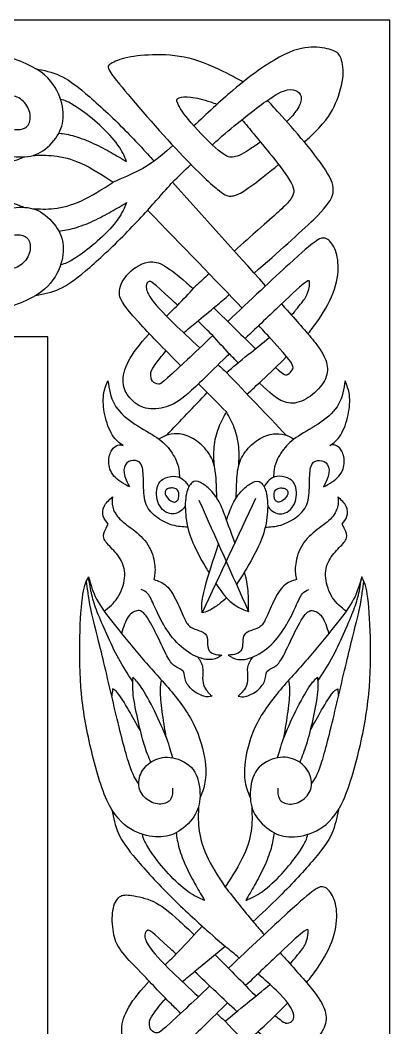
# Model space of a CAD drawing. Header units: millimetres. Extents: x 164 to 454, y 11 to 406.
# Drawn here: x 395 to 454.5, y 243.9 to 406 of the extents above; entities that cross this region are included whole.
import ezdxf

# ---------------------------------------------------------------- set-up
doc = ezdxf.new("R2010")
doc.units = ezdxf.units.MM
for name, color, linetype in [('Default', 7, 'Continuous'), ('DV1_Layer_1', 7, 'Continuous'), ('Layer_1', 7, 'Continuous')]:
    doc.layers.add(name, color=color, linetype=linetype)

# ---------------------------------------------------------------- blocks, each defined once
blk = doc.blocks.new('SE')
at = {"layer": 'DV1_Layer_1', "color": 7, "linetype": 'Continuous'}
for p, q in [((399.47, 355.01), (219.17, 355.01)), ((399.47, 65.81), (399.47, 355.01))]:
    blk.add_line(p, q, dxfattribs=at)
for points, knots in [([(394.08, 388.39), (394.7, 388.37), (395.32, 388.35), (395.8, 388.64), (396.27, 388.94), (396.6, 389.54), (396.62, 390.26), (396.65, 390.97), (396.1, 392.63), (394.72, 393.6), (393.93, 393.76), (393.15, 393.92), (391.39, 393.61), (390.04, 392.27), (389.6, 391.41), (389.16, 390.56), (388.96, 389.52), (389.17, 388.35), (389.39, 387.18), (390.03, 385.87), (391.07, 385.07), (392.11, 384.28), (393.56, 384), (394.84, 383.96), (396.12, 383.92), (398.32, 384.3), (400.32, 386.33), (400.97, 387.36), (401.62, 388.39), (401.91, 389.42), (401.91, 390.64), (401.91, 391.85), (401.62, 393.25), (400.9, 394.63), (400.19, 396.01), (397.91, 398.74), (388.08, 401.58), (382.01, 402.72), (378.9, 403.02), (375.8, 403.32), (372.62, 403.36), (369.78, 403.29), (366.95, 403.22), (364.44, 403.05), (362.88, 402.8), (361.32, 402.55), (360.7, 402.22), (360.08, 401.89), (361.29, 401.55), (362.5, 401.2), (363.66, 400.6), (364.82, 400), (365.95, 399.13), (367.4, 397.99), (368.86, 396.86), (372.45, 394.03), (375.69, 390.99), (377.53, 389.4), (379.37, 387.82), (381.42, 386.16), (383.59, 385.05), (385.77, 383.94), (390.35, 382.8), (392.6, 383.04), (393.44, 383.22), (394.29, 383.4), (394.86, 383.64), (395.17, 383.78), (395.48, 383.91), (395.53, 383.94), (395.58, 383.96)], [0, 0, 0, 0, 0.034483, 0.034483, 0.034483, 0.068966, 0.068966, 0.068966, 0.103448, 0.137931, 0.137931, 0.137931, 0.172414, 0.206897, 0.206897, 0.206897, 0.241379, 0.241379, 0.241379, 0.275862, 0.275862, 0.275862, 0.310345, 0.310345, 0.310345, 0.344828, 0.37931, 0.37931, 0.37931, 0.413793, 0.413793, 0.413793, 0.448276, 0.448276, 0.448276, 0.482759, 0.517241, 0.551724, 0.551724, 0.551724, 0.586207, 0.586207, 0.586207, 0.62069, 0.62069, 0.62069, 0.655172, 0.655172, 0.655172, 0.689655, 0.689655, 0.689655, 0.724138, 0.724138, 0.724138, 0.758621, 0.793103, 0.793103, 0.793103, 0.827586, 0.827586, 0.827586, 0.862069, 0.896552, 0.896552, 0.896552, 0.931034, 0.931034, 0.931034, 1, 1, 1, 1]), ([(430.85, 396.02), (430.08, 396.47), (429.2, 396.95), (428.26, 397.42), (426.39, 398.36), (424.25, 399.31), (422.18, 399.83), (420.1, 400.35), (418.08, 400.43), (416.31, 400.38), (414.54, 400.33), (411.51, 399.95), (409.85, 399.16), (409.39, 398.84), (408.94, 398.52), (408.76, 398.04), (417.42, 388.1), (420.61, 384.7), (423.79, 381.3), (427.86, 377.65), (428.48, 377.65), (428.95, 377.67), (429.43, 377.7), (430.07, 377.75), (432.46, 379.5), (433.57, 380.31), (435.05, 381.49), (436.58, 382.76)], [0, 0, 0, 0, 0.083333, 0.083333, 0.083333, 0.166667, 0.166667, 0.166667, 0.25, 0.25, 0.25, 0.333333, 0.416667, 0.416667, 0.416667, 0.5, 0.583333, 0.583333, 0.583333, 0.666667, 0.75, 0.75, 0.75, 0.833333, 0.833333, 0.833333, 1, 1, 1, 1]), ([(440.73, 386.35), (440.99, 386.59), (441.24, 386.82), (441.48, 387.04), (443.97, 389.38), (445.66, 391.83), (446.73, 395.17), (446.9, 396.56), (447.08, 397.95), (446.89, 399.05), (446.63, 399.77), (446.37, 400.49), (445.71, 401.14), (443.54, 401.59), (442.3, 401.62), (441.06, 401.64), (439.66, 401.47), (437.53, 400.43), (435.4, 399.4), (432.53, 397.5), (429.2, 394.66), (427.16, 392.93), (424.95, 390.84), (422.95, 388.95)], [0, 0, 0, 0, 0.1, 0.1, 0.1, 0.2, 0.3, 0.3, 0.3, 0.4, 0.4, 0.4, 0.5, 0.6, 0.6, 0.6, 0.7, 0.7, 0.7, 0.8, 0.8, 0.8, 1, 1, 1, 1]), ([(397.53, 398.14), (398.81, 397.89), (400.1, 397.64), (401.35, 397.08), (402.6, 396.51), (403.83, 395.63), (405.53, 394.19), (407.22, 392.75), (409.4, 390.75), (411.49, 388.65), (413.39, 386.74), (415.23, 384.74), (416.54, 383.29)], [0, 0, 0, 0, 0.2, 0.2, 0.2, 0.4, 0.4, 0.4, 0.6, 0.6, 0.6, 1, 1, 1, 1]), ([(425.93, 385.92), (426.44, 386.39), (426.96, 386.84), (427.47, 387.29), (430.12, 389.58), (432.74, 391.64), (434.52, 392.89), (436.29, 394.14), (438.16, 395.04), (439.26, 394.76), (439.64, 394.49), (440.02, 394.22), (440.23, 393.83), (440.22, 393.33), (440.21, 392.83), (439.99, 392.22), (439.5, 391.5), (439.15, 390.97), (438.67, 390.39), (437.88, 389.65)], [0, 0, 0, 0, 0.125, 0.125, 0.125, 0.25, 0.25, 0.25, 0.375, 0.5, 0.5, 0.5, 0.625, 0.625, 0.625, 0.75, 0.75, 0.75, 1, 1, 1, 1]), ([(401.23, 387.8), (402.02, 387.69), (402.81, 387.57), (404.67, 387.04), (405.74, 386.63), (406.76, 386.15), (407.79, 385.68), (408.77, 385.15), (410.54, 384.15), (411.33, 383.69), (412.12, 383.22), (411.77, 384.06), (411.42, 384.89), (410.71, 385.88), (410, 386.88), (408.93, 388.03), (407.82, 389.05), (406.71, 390.07), (405.56, 390.95), (404.66, 391.59), (403.76, 392.23), (403.12, 392.61), (402.63, 392.84), (402.15, 393.07), (401.82, 393.14), (401.5, 393.21)], [0, 0, 0, 0, 0.1, 0.1, 0.2, 0.2, 0.2, 0.3, 0.3, 0.4, 0.4, 0.4, 0.5, 0.5, 0.5, 0.6, 0.6, 0.6, 0.7, 0.7, 0.7, 0.8, 0.8, 0.8, 1, 1, 1, 1]), ([(433.66, 386.35), (433.02, 385.9), (432.4, 385.48), (431.89, 385.15), (430.48, 384.25), (429.1, 383.7), (428.07, 384.05), (426.87, 385.07), (425.67, 386.1), (423.79, 387.98), (422.52, 389.44), (421.25, 390.9), (420.6, 391.93), (420.34, 392.54), (420.08, 393.16), (420.22, 393.34), (420.6, 393.47), (420.98, 393.6), (421.6, 393.67), (422.45, 393.58), (423.3, 393.48), (424.39, 393.22), (425.66, 392.81), (425.99, 392.7), (426.34, 392.58), (426.7, 392.45)], [0, 0, 0, 0, 0.1, 0.1, 0.1, 0.2, 0.3, 0.3, 0.3, 0.4, 0.4, 0.4, 0.5, 0.5, 0.5, 0.6, 0.6, 0.6, 0.7, 0.7, 0.7, 0.8, 0.8, 0.8, 1, 1, 1, 1]), ([(432.65, 365.28), (436.53, 368.66), (440, 371.74), (442.24, 373.92), (445.59, 377.22), (446.7, 379.77), (438.9, 388.53), (436.67, 391.01), (435.85, 391.92), (435.25, 392.57), (434.77, 393.07)], [0, 0, 0, 0, 0.2, 0.2, 0.2, 0.4, 0.6, 0.6, 0.6, 1, 1, 1, 1]), ([(430.65, 389.95), (431.35, 389.23), (431.96, 388.43), (432.58, 387.66), (433.5, 386.51), (434.43, 385.44), (435.55, 384.06), (436.67, 382.67), (437.98, 380.96), (438.61, 379.78), (439.23, 378.6), (439.16, 377.94), (438.34, 376.94), (437.52, 375.94), (435.95, 374.59), (433.31, 372.25), (432.19, 371.26), (430.88, 370.09), (429.47, 368.82)], [0, 0, 0, 0, 0.142857, 0.142857, 0.142857, 0.285714, 0.285714, 0.285714, 0.428571, 0.428571, 0.428571, 0.571429, 0.571429, 0.571429, 0.714286, 0.714286, 0.714286, 1, 1, 1, 1]), ([(419.58, 385.81), (419.55, 385.78), (419.52, 385.75), (419.49, 385.73), (416.92, 383.41), (415.58, 382.57), (414.2, 381.85), (412.82, 381.13), (411.39, 380.52), (409.97, 379.91)], [0, 0, 0, 0, 0.25, 0.25, 0.25, 0.5, 0.5, 0.5, 1, 1, 1, 1]), ([(397.02, 384.19), (398.11, 384.24), (399.2, 384.29), (401.76, 384), (403.22, 383.66), (404.84, 382.92), (406.45, 382.18), (408.21, 381.05), (409.97, 379.91)], [0, 0, 0, 0, 0.25, 0.25, 0.5, 0.5, 0.5, 1, 1, 1, 1]), ([(397.02, 375.64), (398.11, 375.59), (399.2, 375.53), (401.76, 375.82), (403.22, 376.17), (404.84, 376.91), (406.45, 377.65), (408.21, 378.78), (409.97, 379.91)], [0, 0, 0, 0, 0.25, 0.25, 0.5, 0.5, 0.5, 1, 1, 1, 1]), ([(397.53, 361.69), (398.81, 361.94), (400.1, 362.19), (401.35, 362.75), (402.6, 363.32), (403.83, 364.2), (405.53, 365.64), (407.22, 367.08), (409.4, 369.08), (411.49, 371.17), (413.57, 373.27), (415.57, 375.46), (416.89, 376.93), (418.21, 378.41), (418.85, 379.16), (419.49, 379.91)], [0, 0, 0, 0, 0.166667, 0.166667, 0.166667, 0.333333, 0.333333, 0.333333, 0.5, 0.5, 0.5, 0.666667, 0.666667, 0.666667, 1, 1, 1, 1]), ([(394.08, 371.44), (394.7, 371.46), (395.32, 371.48), (395.8, 371.18), (396.27, 370.89), (396.6, 370.29), (396.62, 369.57), (396.65, 368.85), (396.1, 367.2), (394.72, 366.23), (393.93, 366.07), (393.15, 365.9), (391.39, 366.21), (390.04, 367.56), (389.6, 368.41), (389.16, 369.27), (388.96, 370.3), (389.17, 371.48), (389.39, 372.65), (390.03, 373.96), (391.07, 374.75), (392.11, 375.55), (393.56, 375.82), (394.84, 375.87), (396.12, 375.91), (398.32, 375.53), (400.32, 373.49), (400.97, 372.47), (401.62, 371.44), (401.91, 370.41), (401.91, 369.19), (401.91, 367.97), (401.62, 366.58), (400.9, 365.2), (400.19, 363.82), (397.91, 361.09), (388.08, 358.24), (382.01, 357.11), (378.9, 356.8), (375.8, 356.5), (372.62, 356.47), (369.78, 356.54), (366.95, 356.61), (364.44, 356.78), (362.88, 357.03), (361.32, 357.28), (360.7, 357.61), (360.08, 357.93), (361.29, 358.28), (362.5, 358.62), (363.66, 359.23), (364.82, 359.83), (365.95, 360.69), (367.4, 361.83), (368.86, 362.97), (372.45, 365.8), (375.69, 368.84), (377.53, 370.42), (379.37, 372.01), (381.42, 373.67), (383.59, 374.78), (385.77, 375.89), (390.35, 377.03), (392.6, 376.79), (393.44, 376.61), (394.29, 376.43), (394.86, 376.18), (395.17, 376.05), (395.48, 375.92), (395.53, 375.89), (395.58, 375.86)], [0, 0, 0, 0, 0.034483, 0.034483, 0.034483, 0.068966, 0.068966, 0.068966, 0.103448, 0.137931, 0.137931, 0.137931, 0.172414, 0.206897, 0.206897, 0.206897, 0.241379, 0.241379, 0.241379, 0.275862, 0.275862, 0.275862, 0.310345, 0.310345, 0.310345, 0.344828, 0.37931, 0.37931, 0.37931, 0.413793, 0.413793, 0.413793, 0.448276, 0.448276, 0.448276, 0.482759, 0.517241, 0.551724, 0.551724, 0.551724, 0.586207, 0.586207, 0.586207, 0.62069, 0.62069, 0.62069, 0.655172, 0.655172, 0.655172, 0.689655, 0.689655, 0.689655, 0.724138, 0.724138, 0.724138, 0.758621, 0.793103, 0.793103, 0.793103, 0.827586, 0.827586, 0.827586, 0.862069, 0.896552, 0.896552, 0.896552, 0.931034, 0.931034, 0.931034, 1, 1, 1, 1]), ([(401.23, 372.02), (402.02, 372.14), (402.81, 372.26), (404.67, 372.79), (405.74, 373.2), (406.76, 373.67), (407.79, 374.15), (408.77, 374.68), (410.54, 375.68), (411.33, 376.14), (412.12, 376.61), (411.77, 375.77), (411.42, 374.94), (410.71, 373.94), (410, 372.95), (408.93, 371.8), (407.82, 370.78), (406.71, 369.76), (405.56, 368.87), (404.66, 368.24), (403.76, 367.6), (403.12, 367.21), (402.63, 366.99), (402.15, 366.76), (401.82, 366.69), (401.5, 366.62)], [0, 0, 0, 0, 0.1, 0.1, 0.2, 0.2, 0.2, 0.3, 0.3, 0.4, 0.4, 0.4, 0.5, 0.5, 0.5, 0.6, 0.6, 0.6, 0.7, 0.7, 0.7, 0.8, 0.8, 0.8, 1, 1, 1, 1]), ([(441.29, 355.51), (441.93, 356.28), (442.52, 357.04), (443.06, 357.83), (444.13, 359.39), (445.05, 361.1), (445.57, 362.69), (446.1, 364.29), (446.24, 365.77), (446.14, 366.97), (446.05, 368.17), (445.39, 370), (444.46, 370.86), (443.87, 370.92), (443.29, 370.98), (442.58, 370.67), (438.26, 366.73), (435.72, 364.41), (431.92, 360.83), (428.39, 357.49)], [0, 0, 0, 0, 0.125, 0.125, 0.125, 0.25, 0.25, 0.25, 0.375, 0.375, 0.375, 0.5, 0.625, 0.625, 0.625, 0.75, 0.75, 0.75, 1, 1, 1, 1]), ([(420.83, 350.36), (418.09, 353.14), (415.71, 355.59), (414.12, 357.32), (411.2, 360.5), (410.94, 361.26), (410.97, 362.13), (411.01, 363), (411.33, 363.99), (412.15, 364.93), (412.97, 365.88), (414.28, 366.8), (416.91, 367.28), (418.22, 366.85), (421.81, 363.68), (422.14, 363.4), (422.48, 363.09), (422.84, 362.77)], [0, 0, 0, 0, 0.142857, 0.142857, 0.142857, 0.285714, 0.285714, 0.285714, 0.428571, 0.428571, 0.428571, 0.571429, 0.571429, 0.714286, 0.714286, 0.714286, 1, 1, 1, 1]), ([(420.31, 360.1), (419.99, 360.41), (419.68, 360.7), (419.4, 360.96), (416.27, 363.88), (415.69, 364.15), (415.31, 363.6), (415.28, 363.17), (415.26, 362.74), (415.39, 362.15), (416.02, 361.25), (416.64, 360.34), (417.74, 359.12), (419.85, 357.07), (420.97, 355.99), (422.37, 354.67), (423.91, 353.25)], [0, 0, 0, 0, 0.142857, 0.142857, 0.142857, 0.285714, 0.428571, 0.428571, 0.428571, 0.571429, 0.571429, 0.571429, 0.714286, 0.714286, 0.714286, 1, 1, 1, 1]), ([(418.55, 358.36), (419.27, 359.07), (419.99, 359.78), (420.64, 360.43), (421.63, 361.44), (422.46, 362.35), (423.24, 363.21)], [0, 0, 0, 0, 0.333333, 0.333333, 0.333333, 1, 1, 1, 1]), ([(438.66, 358.5), (439.15, 359.07), (439.54, 359.56), (439.86, 359.96), (440.54, 360.81), (440.87, 361.19), (441.12, 361.76), (441.37, 362.34), (441.55, 363.12), (441.58, 363.59), (441.61, 364.07), (441.41, 364.41), (439.13, 362.27), (436.78, 360.06), (435.25, 358.61), (433.2, 356.67), (431.2, 354.75)], [0, 0, 0, 0, 0.142857, 0.142857, 0.142857, 0.285714, 0.285714, 0.285714, 0.428571, 0.428571, 0.428571, 0.571429, 0.714286, 0.714286, 0.714286, 1, 1, 1, 1]), ([(421.32, 355.67), (421.96, 356.23), (422.63, 356.79), (423.36, 357.39), (424.35, 358.2), (425.43, 359.1), (426.55, 360.01)], [0, 0, 0, 0, 0.333333, 0.333333, 0.333333, 1, 1, 1, 1]), ([(437.05, 360.31), (437.35, 359.97), (437.65, 359.64), (437.95, 359.3), (439.68, 357.36), (441.37, 355.48), (442.46, 354.09), (443.55, 352.7), (444.51, 350.9), (444.51, 349.18), (444.12, 348.29), (443.74, 347.4), (442.96, 346.49), (442.05, 345.76), (441.15, 345.04), (440.11, 344.5), (439.18, 344.38), (438.25, 344.25), (437.42, 344.52), (436.65, 344.97), (436.02, 345.33), (435.43, 345.8), (433.48, 347.62)], [0, 0, 0, 0, 0.111111, 0.111111, 0.111111, 0.222222, 0.222222, 0.222222, 0.333333, 0.444444, 0.444444, 0.444444, 0.555556, 0.555556, 0.555556, 0.666667, 0.666667, 0.666667, 0.777778, 0.777778, 0.777778, 1, 1, 1, 1]), ([(436.09, 350.08), (437.56, 348.78), (437.77, 348.83), (438.01, 348.97), (438.33, 349.15), (439.09, 349.81), (438.95, 350.81), (435.02, 355.07), (434.53, 355.6), (433.98, 356.19), (433.38, 356.83)], [0, 0, 0, 0, 0.2, 0.2, 0.2, 0.4, 0.6, 0.6, 0.6, 1, 1, 1, 1]), ([(428.64, 352.29), (428.47, 352.13), (428.3, 351.97), (428.14, 351.81), (425.4, 349.14), (421.54, 345.21), (419.6, 344.11), (418.53, 343.77), (417.45, 343.43), (416.26, 343.31), (415.21, 343.57), (414.17, 343.83), (412.38, 345.11), (411.62, 346.73), (411.56, 347.7), (411.5, 348.68), (411.75, 349.82), (412.43, 351.1), (413.1, 352.39), (414.19, 353.82), (415.69, 355.44), (415.72, 355.48), (415.75, 355.51), (415.78, 355.54)], [0, 0, 0, 0, 0.1, 0.1, 0.1, 0.2, 0.3, 0.3, 0.3, 0.4, 0.4, 0.4, 0.5, 0.6, 0.6, 0.6, 0.7, 0.7, 0.7, 0.8, 0.8, 0.8, 1, 1, 1, 1]), ([(425.99, 355.22), (424.44, 353.76), (423.03, 352.42), (421.91, 351.37), (417.81, 347.52), (417.55, 347.4), (417.23, 347.42), (416.91, 347.44), (416.53, 347.59), (416.3, 347.89), (416.07, 348.2), (415.89, 349.09), (416.14, 349.71), (416.72, 350.55), (417.12, 351.12), (417.74, 351.94), (418.46, 352.78)], [0, 0, 0, 0, 0.142857, 0.142857, 0.142857, 0.285714, 0.285714, 0.285714, 0.428571, 0.428571, 0.428571, 0.571429, 0.714286, 0.714286, 0.714286, 1, 1, 1, 1]), ([(428.2, 349.3), (429.24, 350.16), (430.28, 351.02), (431.76, 352.22), (432.77, 353.03), (433.97, 354), (435.11, 354.98)], [0, 0, 0, 0, 0.333333, 0.333333, 0.333333, 1, 1, 1, 1]), ([(431.49, 345.83), (432.3, 346.54), (433.1, 347.26), (433.89, 348), (435.26, 349.27), (436.63, 350.59), (437.87, 351.84)], [0, 0, 0, 0, 0.333333, 0.333333, 0.333333, 1, 1, 1, 1]), ([(421.96, 324.41), (421.16, 324.45), (420.37, 324.48), (419.48, 324.75), (418.59, 325.01), (417.6, 325.51), (416.82, 326.12), (416.03, 326.74), (415.45, 327.46), (415.15, 328.4), (414.86, 329.34), (414.86, 331.65), (414.79, 333.62), (414.59, 334.22), (414.39, 334.83), (413.67, 335.28), (412.53, 335.1), (412.16, 334.76), (411.79, 334.41), (411.44, 333.21), (412.2, 331.65), (412.58, 330.88), (411.63, 331.41), (410.69, 331.95), (410.09, 332.64), (409.49, 333.33), (409.25, 334.17), (409.24, 334.93), (409.24, 335.69), (409.46, 336.36), (409.75, 336.82), (410.05, 337.28), (410.77, 337.76), (411.29, 337.62), (411.55, 337.55), (410.94, 337.98), (409.74, 338.85), (408.87, 341.3), (408.62, 342.47), (408.37, 343.64), (408.3, 344.76), (408.42, 345.67), (408.53, 346.57), (408.82, 347.26), (409.12, 347.95), (409.32, 346.64), (409.53, 345.33), (410.15, 344.2), (410.77, 343.07), (411.81, 342.12), (413.01, 341.3), (414.2, 340.47), (416.93, 339.05), (418.41, 337.71), (419.02, 336.92), (419.62, 336.14), (420.09, 335.24), (420.33, 334.57), (420.57, 333.9), (420.59, 333.45), (420.6, 333)], [0, 0, 0, 0, 0.04, 0.04, 0.04, 0.08, 0.08, 0.08, 0.12, 0.12, 0.12, 0.16, 0.2, 0.2, 0.2, 0.24, 0.28, 0.28, 0.28, 0.32, 0.36, 0.36, 0.36, 0.4, 0.4, 0.4, 0.44, 0.44, 0.44, 0.48, 0.48, 0.48, 0.52, 0.56, 0.56, 0.56, 0.6, 0.64, 0.64, 0.64, 0.68, 0.68, 0.68, 0.72, 0.72, 0.72, 0.76, 0.76, 0.76, 0.8, 0.8, 0.8, 0.84, 0.88, 0.88, 0.88, 0.92, 0.92, 0.92, 1, 1, 1, 1]), ([(434.44, 324.41), (435.23, 324.45), (436.03, 324.48), (436.92, 324.75), (437.81, 325.01), (438.79, 325.51), (439.58, 326.12), (440.36, 326.74), (440.95, 327.46), (441.24, 328.4), (441.53, 329.34), (441.53, 331.65), (441.6, 333.62), (441.8, 334.22), (442, 334.83), (442.72, 335.28), (443.86, 335.1), (444.23, 334.76), (444.6, 334.41), (444.95, 333.21), (444.19, 331.65), (443.81, 330.88), (444.76, 331.41), (445.71, 331.95), (446.3, 332.64), (446.9, 333.33), (447.14, 334.17), (447.15, 334.93), (447.16, 335.69), (446.93, 336.36), (446.64, 336.82), (446.35, 337.28), (445.62, 337.76), (445.1, 337.62), (444.85, 337.55), (445.45, 337.98), (446.66, 338.85), (447.52, 341.3), (447.77, 342.47), (448.02, 343.64), (448.09, 344.76), (447.98, 345.67), (447.86, 346.57), (447.57, 347.26), (447.28, 347.95), (447.07, 346.64), (446.86, 345.33), (446.24, 344.2), (445.62, 343.07), (444.59, 342.12), (443.39, 341.3), (442.19, 340.47), (439.46, 339.05), (437.98, 337.71), (437.38, 336.92), (436.77, 336.14), (436.31, 335.24), (436.07, 334.57), (435.82, 333.9), (435.81, 333.45), (435.79, 333)], [0, 0, 0, 0, 0.04, 0.04, 0.04, 0.08, 0.08, 0.08, 0.12, 0.12, 0.12, 0.16, 0.2, 0.2, 0.2, 0.24, 0.28, 0.28, 0.28, 0.32, 0.36, 0.36, 0.36, 0.4, 0.4, 0.4, 0.44, 0.44, 0.44, 0.48, 0.48, 0.48, 0.52, 0.56, 0.56, 0.56, 0.6, 0.64, 0.64, 0.64, 0.68, 0.68, 0.68, 0.72, 0.72, 0.72, 0.76, 0.76, 0.76, 0.8, 0.8, 0.8, 0.84, 0.88, 0.88, 0.88, 0.92, 0.92, 0.92, 1, 1, 1, 1]), ([(426.24, 334.3), (426.18, 335.29), (426.12, 336.27), (426.22, 337.31), (426.32, 338.35), (426.59, 339.45), (426.94, 340.4), (427.3, 341.35), (427.75, 342.15), (428.2, 342.95)], [0, 0, 0, 0, 0.25, 0.25, 0.25, 0.5, 0.5, 0.5, 1, 1, 1, 1]), ([(430.16, 334.3), (430.22, 335.29), (430.28, 336.27), (430.17, 337.31), (430.07, 338.35), (429.81, 339.45), (429.45, 340.4), (429.1, 341.35), (428.65, 342.15), (428.2, 342.95)], [0, 0, 0, 0, 0.25, 0.25, 0.25, 0.5, 0.5, 0.5, 1, 1, 1, 1]), ([(426.64, 329.09), (426.61, 330.06), (426.59, 331.02), (426.53, 332), (426.48, 332.98), (426.39, 333.97), (426.06, 334.89), (425.72, 335.81), (425.14, 336.66), (423.76, 338.08), (422.97, 338.64), (422.15, 339), (421.33, 339.35), (420.48, 339.49), (419.77, 339.44), (419.07, 339.4), (418.51, 339.18), (418.13, 339), (417.75, 338.82), (417.54, 338.69), (417.34, 338.56)], [0, 0, 0, 0, 0.125, 0.125, 0.125, 0.25, 0.25, 0.25, 0.375, 0.375, 0.5, 0.5, 0.5, 0.625, 0.625, 0.625, 0.75, 0.75, 0.75, 1, 1, 1, 1]), ([(429.76, 329.09), (429.78, 330.06), (429.8, 331.02), (429.86, 332), (429.91, 332.98), (430, 333.97), (430.34, 334.89), (430.67, 335.81), (431.26, 336.66), (432.63, 338.08), (433.42, 338.64), (434.24, 339), (435.07, 339.35), (435.92, 339.49), (436.62, 339.44), (437.33, 339.4), (437.89, 339.18), (438.27, 339), (438.65, 338.82), (438.85, 338.69), (439.05, 338.56)], [0, 0, 0, 0, 0.125, 0.125, 0.125, 0.25, 0.25, 0.25, 0.375, 0.375, 0.5, 0.5, 0.5, 0.625, 0.625, 0.625, 0.75, 0.75, 0.75, 1, 1, 1, 1]), ([(421.57, 327.84), (421.41, 327.59), (421.24, 327.35), (420.99, 327.13), (420.73, 326.91), (420.38, 326.73), (420.05, 326.63), (419.71, 326.52), (419.39, 326.51), (419.02, 326.61), (418.65, 326.71), (418.24, 326.93), (417.9, 327.26), (417.56, 327.59), (417.3, 328.02), (417.13, 328.51), (416.97, 329), (416.92, 329.54), (416.94, 330.06), (416.96, 330.57), (417.07, 331.05), (417.29, 331.44), (417.52, 331.83), (417.87, 332.12), (418.88, 332.53), (419.54, 332.65), (420.6, 332.52), (421, 332.28), (421.33, 331.97), (421.65, 331.67), (421.9, 331.29), (422.14, 330.92)], [0, 0, 0, 0, 0.083333, 0.083333, 0.083333, 0.166667, 0.166667, 0.166667, 0.25, 0.25, 0.25, 0.333333, 0.333333, 0.333333, 0.416667, 0.416667, 0.416667, 0.5, 0.5, 0.5, 0.583333, 0.583333, 0.583333, 0.666667, 0.666667, 0.75, 0.75, 0.833333, 0.833333, 0.833333, 1, 1, 1, 1]), ([(434.83, 327.84), (434.99, 327.59), (435.15, 327.35), (435.41, 327.13), (435.66, 326.91), (436.01, 326.73), (436.35, 326.63), (436.68, 326.52), (437.01, 326.51), (437.37, 326.61), (437.74, 326.71), (438.15, 326.93), (438.49, 327.26), (438.83, 327.59), (439.1, 328.02), (439.26, 328.51), (439.42, 329), (439.48, 329.54), (439.45, 330.06), (439.43, 330.57), (439.33, 331.05), (439.1, 331.44), (438.87, 331.83), (438.52, 332.12), (437.51, 332.53), (436.85, 332.65), (435.79, 332.52), (435.39, 332.28), (435.07, 331.97), (434.74, 331.67), (434.5, 331.29), (434.25, 330.92)], [0, 0, 0, 0, 0.083333, 0.083333, 0.083333, 0.166667, 0.166667, 0.166667, 0.25, 0.25, 0.25, 0.333333, 0.333333, 0.333333, 0.416667, 0.416667, 0.416667, 0.5, 0.5, 0.5, 0.583333, 0.583333, 0.583333, 0.666667, 0.666667, 0.75, 0.75, 0.833333, 0.833333, 0.833333, 1, 1, 1, 1]), ([(420.53, 329.58), (420.52, 329.42), (420.53, 329.25), (420.46, 328.94), (420.37, 328.8), (420.17, 328.57), (420.05, 328.48), (419.89, 328.46), (419.72, 328.43), (419.51, 328.48), (419, 328.79), (418.71, 329.05), (418.53, 329.32), (418.36, 329.58), (418.29, 329.86), (418.33, 330.08), (418.36, 330.3), (418.5, 330.47), (418.68, 330.57), (418.86, 330.68), (419.1, 330.71), (419.34, 330.72), (419.59, 330.72), (419.85, 330.7), (420.06, 330.59), (420.26, 330.47), (420.42, 330.26), (420.49, 330.08), (420.56, 329.9), (420.54, 329.74), (420.53, 329.58)], [0, 0, 0, 0, 0.083333, 0.083333, 0.166667, 0.166667, 0.25, 0.25, 0.25, 0.333333, 0.333333, 0.416667, 0.416667, 0.416667, 0.5, 0.5, 0.5, 0.583333, 0.583333, 0.583333, 0.666667, 0.666667, 0.666667, 0.75, 0.75, 0.75, 0.833333, 0.833333, 0.833333, 1, 1, 1, 1]), ([(428.2, 325.55), (427.89, 326.44), (427.59, 327.34), (427.17, 328.16), (426.76, 328.98), (426.24, 329.72), (425.68, 330.32), (425.12, 330.91), (423.92, 331.81), (423.05, 331.88), (422.67, 331.58), (422.28, 331.29), (421.93, 330.67), (421.74, 329.76), (421.55, 328.86), (421.52, 327.67), (421.63, 326.44), (421.74, 325.2), (422.26, 322.65), (424.02, 319.34), (424.92, 317.84), (425.08, 317.56), (425.24, 317.3), (425.4, 317.04)], [0, 0, 0, 0, 0.1, 0.1, 0.1, 0.2, 0.2, 0.2, 0.3, 0.4, 0.4, 0.4, 0.5, 0.5, 0.5, 0.6, 0.6, 0.6, 0.7, 0.8, 0.8, 0.8, 1, 1, 1, 1]), ([(428.2, 325.55), (428.5, 326.44), (428.81, 327.34), (429.22, 328.16), (429.63, 328.98), (430.15, 329.72), (430.71, 330.32), (431.27, 330.91), (432.48, 331.81), (433.34, 331.88), (433.73, 331.58), (434.12, 331.29), (434.46, 330.67), (434.65, 329.76), (434.84, 328.86), (434.88, 327.67), (434.76, 326.44), (434.65, 325.2), (434.13, 322.65), (432.37, 319.34), (431.48, 317.84), (430.89, 316.85), (430.29, 315.93), (429.79, 315.2)], [0, 0, 0, 0, 0.1, 0.1, 0.1, 0.2, 0.2, 0.2, 0.3, 0.4, 0.4, 0.4, 0.5, 0.5, 0.5, 0.6, 0.6, 0.6, 0.7, 0.8, 0.8, 0.8, 1, 1, 1, 1]), ([(435.86, 329.58), (435.87, 329.42), (435.86, 329.25), (435.94, 328.94), (436.02, 328.8), (436.23, 328.57), (436.34, 328.48), (436.51, 328.46), (436.67, 328.43), (436.89, 328.48), (437.39, 328.79), (437.68, 329.05), (437.86, 329.32), (438.04, 329.58), (438.1, 329.86), (438.06, 330.08), (438.03, 330.3), (437.9, 330.47), (437.71, 330.57), (437.53, 330.68), (437.3, 330.71), (437.05, 330.72), (436.8, 330.72), (436.54, 330.7), (436.34, 330.59), (436.13, 330.47), (435.97, 330.26), (435.91, 330.08), (435.84, 329.9), (435.86, 329.74), (435.86, 329.58)], [0, 0, 0, 0, 0.083333, 0.083333, 0.166667, 0.166667, 0.25, 0.25, 0.25, 0.333333, 0.333333, 0.416667, 0.416667, 0.416667, 0.5, 0.5, 0.5, 0.583333, 0.583333, 0.583333, 0.666667, 0.666667, 0.666667, 0.75, 0.75, 0.75, 0.833333, 0.833333, 0.833333, 1, 1, 1, 1]), ([(408.51, 310.9), (409.3, 311.53), (410.08, 312.16), (410.68, 313.07), (411.28, 313.98), (411.69, 315.17), (411.79, 316.23), (411.9, 317.29), (411.48, 319.15), (410.17, 320.53), (409.61, 321.12), (409.05, 321.7), (408.59, 322.19), (408.46, 322.67), (408.33, 323.15), (408.53, 323.64), (408.71, 324.01), (408.88, 324.38), (409.02, 324.64), (409.16, 324.9), (408.84, 325.29), (408.22, 326.09), (408.22, 327.22), (408.49, 327.76), (408.76, 328.29), (409.29, 328.79), (409.83, 329.29), (409.78, 328.78), (409.67, 327.74), (410.4, 326.36), (411.04, 325.72), (411.69, 325.07), (412.62, 324.46), (413.5, 323.75), (414.38, 323.03), (415.21, 322.21), (415.76, 321.21), (416.31, 320.22), (416.59, 319.07), (416.67, 318.17), (416.75, 317.27), (416.62, 316.63), (416.5, 316), (417.19, 315.77), (418.57, 315.32), (419.68, 313.49), (420.19, 312.46), (420.7, 311.42), (421.63, 309.11), (422.4, 308.13), (424.02, 307.75), (424.49, 307.47), (424.96, 307.18), (425.08, 306.8), (425.12, 306.31), (425.16, 305.82), (425.09, 304.61), (425.78, 304.16), (426.18, 304.03), (426.58, 303.9), (427.03, 303.87), (427.47, 303.83), (427.01, 303.54), (426.08, 302.95), (424.53, 303.13), (423.59, 303.51), (422.64, 303.89), (421.54, 304.56), (420.57, 305.49), (419.59, 306.42), (418.75, 307.61), (418.1, 308.71), (417.45, 309.8), (417, 310.8), (416.62, 311.67), (416.23, 312.53), (415.9, 313.25), (415.56, 313.68), (415.21, 314.11), (414.85, 314.25), (414.49, 314.39)], [0, 0, 0, 0, 0.030303, 0.030303, 0.030303, 0.060606, 0.060606, 0.060606, 0.090909, 0.121212, 0.121212, 0.121212, 0.151515, 0.151515, 0.151515, 0.181818, 0.181818, 0.181818, 0.212121, 0.212121, 0.212121, 0.242424, 0.272727, 0.272727, 0.272727, 0.30303, 0.30303, 0.30303, 0.333333, 0.363636, 0.363636, 0.363636, 0.393939, 0.393939, 0.393939, 0.424242, 0.424242, 0.424242, 0.454545, 0.454545, 0.454545, 0.484848, 0.484848, 0.484848, 0.515152, 0.545455, 0.545455, 0.545455, 0.575758, 0.606061, 0.636364, 0.636364, 0.636364, 0.666667, 0.666667, 0.666667, 0.69697, 0.727273, 0.727273, 0.727273, 0.757576, 0.757576, 0.757576, 0.787879, 0.818182, 0.818182, 0.818182, 0.848485, 0.848485, 0.848485, 0.878788, 0.878788, 0.878788, 0.909091, 0.909091, 0.909091, 0.939394, 0.939394, 0.939394, 1, 1, 1, 1]), ([(447.44, 310.9), (446.66, 311.53), (445.88, 312.16), (445.28, 313.07), (444.68, 313.98), (444.26, 315.17), (444.16, 316.23), (444.06, 317.29), (444.47, 319.15), (445.78, 320.53), (446.34, 321.12), (446.9, 321.7), (447.37, 322.19), (447.5, 322.67), (447.63, 323.15), (447.42, 323.64), (447.25, 324.01), (447.08, 324.38), (446.94, 324.64), (446.8, 324.9), (447.11, 325.29), (447.73, 326.09), (447.73, 327.22), (447.46, 327.76), (447.2, 328.29), (446.66, 328.79), (446.13, 329.29), (446.18, 328.78), (446.28, 327.74), (445.56, 326.36), (444.91, 325.72), (444.26, 325.07), (443.33, 324.46), (442.45, 323.75), (441.57, 323.03), (440.75, 322.21), (440.19, 321.21), (439.64, 320.22), (439.37, 319.07), (439.29, 318.17), (439.21, 317.27), (439.33, 316.63), (439.45, 316), (438.76, 315.77), (437.38, 315.32), (436.28, 313.49), (435.77, 312.46), (435.26, 311.42), (434.33, 309.11), (433.55, 308.13), (431.93, 307.75), (431.47, 307.47), (431, 307.18), (430.88, 306.8), (430.84, 306.31), (430.79, 305.82), (430.86, 304.61), (430.17, 304.16), (429.77, 304.03), (429.38, 303.9), (428.93, 303.87), (428.48, 303.83), (428.95, 303.54), (429.88, 302.95), (431.43, 303.13), (432.37, 303.51), (433.31, 303.89), (434.41, 304.56), (435.39, 305.49), (436.36, 306.42), (437.21, 307.61), (437.86, 308.71), (438.5, 309.8), (438.95, 310.8), (439.34, 311.67), (439.73, 312.53), (440.06, 313.25), (440.4, 313.68), (440.75, 314.11), (441.11, 314.25), (441.47, 314.39)], [0, 0, 0, 0, 0.030303, 0.030303, 0.030303, 0.060606, 0.060606, 0.060606, 0.090909, 0.121212, 0.121212, 0.121212, 0.151515, 0.151515, 0.151515, 0.181818, 0.181818, 0.181818, 0.212121, 0.212121, 0.212121, 0.242424, 0.272727, 0.272727, 0.272727, 0.30303, 0.30303, 0.30303, 0.333333, 0.363636, 0.363636, 0.363636, 0.393939, 0.393939, 0.393939, 0.424242, 0.424242, 0.424242, 0.454545, 0.454545, 0.454545, 0.484848, 0.484848, 0.484848, 0.515152, 0.545455, 0.545455, 0.545455, 0.575758, 0.606061, 0.636364, 0.636364, 0.636364, 0.666667, 0.666667, 0.666667, 0.69697, 0.727273, 0.727273, 0.727273, 0.757576, 0.757576, 0.757576, 0.787879, 0.818182, 0.818182, 0.818182, 0.848485, 0.848485, 0.848485, 0.878788, 0.878788, 0.878788, 0.909091, 0.909091, 0.909091, 0.939394, 0.939394, 0.939394, 1, 1, 1, 1]), ([(428.2, 313.02), (427.82, 312.7), (427.45, 312.37), (426.96, 312), (426.46, 311.63), (425.22, 310.81), (424.6, 310.7), (424.29, 310.65), (424.2, 311.48), (424.11, 312.3), (424.76, 314.78), (425.2, 316.49), (426, 318.97), (426.9, 321.69)], [0, 0, 0, 0, 0.166667, 0.166667, 0.166667, 0.333333, 0.5, 0.5, 0.5, 0.666667, 0.666667, 0.666667, 1, 1, 1, 1]), ([(419.51, 282.41), (419.52, 281.79), (419.54, 281.17), (419.25, 280.69), (418.95, 280.22), (418.35, 279.89), (417.63, 279.87), (416.92, 279.84), (415.26, 280.39), (414.3, 281.77), (414.13, 282.56), (413.97, 283.34), (414.28, 285.1), (415.62, 286.45), (416.48, 286.89), (417.33, 287.33), (418.37, 287.53), (419.54, 287.32), (420.71, 287.1), (422.02, 286.46), (422.82, 285.42), (423.61, 284.38), (423.89, 282.93), (423.93, 281.65), (423.97, 280.37), (423.59, 278.17), (421.56, 276.16), (420.53, 275.52), (419.51, 274.87), (418.47, 274.58), (417.25, 274.58), (416.04, 274.58), (414.64, 274.87), (413.26, 275.59), (411.88, 276.3), (409.16, 278.58), (406.31, 288.41), (405.17, 294.48), (404.87, 297.59), (404.57, 300.69), (404.53, 303.87), (404.6, 306.71), (404.67, 309.54), (404.84, 312.04), (405.09, 313.61), (405.34, 315.17), (405.67, 315.79), (406, 316.41), (406.34, 315.2), (406.69, 313.99), (407.29, 312.83), (407.9, 311.67), (408.76, 310.54), (409.9, 309.09), (411.04, 307.63), (413.86, 304.04), (416.9, 300.8), (418.49, 298.96), (420.07, 297.12), (421.73, 295.07), (422.84, 292.9), (423.96, 290.72), (425.09, 286.14), (424.85, 283.89), (424.67, 283.05), (424.49, 282.2), (424.25, 281.63), (424.12, 281.32), (423.98, 281.01), (423.95, 280.96), (423.93, 280.91)], [0, 0, 0, 0, 0.034483, 0.034483, 0.034483, 0.068966, 0.068966, 0.068966, 0.103448, 0.137931, 0.137931, 0.137931, 0.172414, 0.206897, 0.206897, 0.206897, 0.241379, 0.241379, 0.241379, 0.275862, 0.275862, 0.275862, 0.310345, 0.310345, 0.310345, 0.344828, 0.37931, 0.37931, 0.37931, 0.413793, 0.413793, 0.413793, 0.448276, 0.448276, 0.448276, 0.482759, 0.517241, 0.551724, 0.551724, 0.551724, 0.586207, 0.586207, 0.586207, 0.62069, 0.62069, 0.62069, 0.655172, 0.655172, 0.655172, 0.689655, 0.689655, 0.689655, 0.724138, 0.724138, 0.724138, 0.758621, 0.793103, 0.793103, 0.793103, 0.827586, 0.827586, 0.827586, 0.862069, 0.896552, 0.896552, 0.896552, 0.931034, 0.931034, 0.931034, 1, 1, 1, 1]), ([(413.08, 299.66), (412.31, 300.81), (411.55, 301.95), (410.85, 303.23), (410.15, 304.5), (409.52, 305.92), (408.35, 308.53), (407.81, 309.73), (407.41, 310.75), (407.01, 311.76), (406.75, 312.59), (406.53, 313.5), (406.32, 314.41), (406.16, 315.41), (406, 316.41)], [0, 0, 0, 0, 0.166667, 0.166667, 0.166667, 0.333333, 0.333333, 0.5, 0.5, 0.5, 0.666667, 0.666667, 0.666667, 1, 1, 1, 1]), ([(428.2, 313.02), (428.73, 312.53), (429.26, 312.04), (429.85, 311.68), (430.44, 311.32), (431.08, 311.09), (431.73, 310.86), (431.74, 311.97), (431.76, 313.08), (431.66, 314.23), (431.58, 315.11), (431.43, 316.01), (431.1, 317.22)], [0, 0, 0, 0, 0.2, 0.2, 0.2, 0.4, 0.4, 0.4, 0.6, 0.6, 0.6, 1, 1, 1, 1]), ([(436.45, 282.41), (436.43, 281.79), (436.42, 281.17), (436.71, 280.69), (437, 280.22), (437.61, 279.89), (438.32, 279.87), (439.04, 279.84), (440.69, 280.39), (441.66, 281.77), (441.82, 282.56), (441.99, 283.34), (441.68, 285.1), (440.33, 286.45), (439.48, 286.89), (438.62, 287.33), (437.59, 287.53), (436.42, 287.32), (435.24, 287.1), (433.93, 286.46), (433.14, 285.42), (432.34, 284.38), (432.07, 282.93), (432.03, 281.65), (431.98, 280.37), (432.36, 278.17), (434.4, 276.16), (435.42, 275.52), (436.45, 274.87), (437.49, 274.58), (438.7, 274.58), (439.92, 274.58), (441.31, 274.87), (442.69, 275.59), (444.07, 276.3), (446.8, 278.58), (449.65, 288.41), (450.79, 294.48), (451.09, 297.59), (451.39, 300.69), (451.42, 303.87), (451.35, 306.71), (451.29, 309.54), (451.11, 312.04), (450.86, 313.61), (450.61, 315.17), (450.28, 315.79), (449.96, 316.41), (449.61, 315.2), (449.27, 313.99), (448.66, 312.83), (448.06, 311.67), (447.2, 310.54), (446.06, 309.09), (444.92, 307.63), (442.09, 304.04), (439.06, 300.8), (437.47, 298.96), (435.88, 297.12), (434.23, 295.07), (433.11, 292.9), (432, 290.72), (430.86, 286.14), (431.1, 283.89), (431.28, 283.05), (431.47, 282.2), (431.71, 281.63), (431.84, 281.32), (431.97, 281.01), (432, 280.96), (432.03, 280.91)], [0, 0, 0, 0, 0.034483, 0.034483, 0.034483, 0.068966, 0.068966, 0.068966, 0.103448, 0.137931, 0.137931, 0.137931, 0.172414, 0.206897, 0.206897, 0.206897, 0.241379, 0.241379, 0.241379, 0.275862, 0.275862, 0.275862, 0.310345, 0.310345, 0.310345, 0.344828, 0.37931, 0.37931, 0.37931, 0.413793, 0.413793, 0.413793, 0.448276, 0.448276, 0.448276, 0.482759, 0.517241, 0.551724, 0.551724, 0.551724, 0.586207, 0.586207, 0.586207, 0.62069, 0.62069, 0.62069, 0.655172, 0.655172, 0.655172, 0.689655, 0.689655, 0.689655, 0.724138, 0.724138, 0.724138, 0.758621, 0.793103, 0.793103, 0.793103, 0.827586, 0.827586, 0.827586, 0.862069, 0.896552, 0.896552, 0.896552, 0.931034, 0.931034, 0.931034, 1, 1, 1, 1]), ([(442.88, 299.66), (443.64, 300.81), (444.4, 301.95), (445.1, 303.23), (445.8, 304.5), (446.44, 305.92), (447.61, 308.53), (448.14, 309.73), (448.54, 310.75), (448.94, 311.76), (449.21, 312.59), (449.42, 313.5), (449.64, 314.41), (449.8, 315.41), (449.96, 316.41)], [0, 0, 0, 0, 0.166667, 0.166667, 0.166667, 0.333333, 0.333333, 0.5, 0.5, 0.5, 0.666667, 0.666667, 0.666667, 1, 1, 1, 1]), ([(414.07, 283.14), (413.6, 283.79), (413.14, 284.45), (411.9, 288.24), (411.12, 291.38), (410.3, 294.82), (409.48, 298.26), (408.62, 302.01), (407.93, 304.84), (407.24, 307.68), (406.72, 309.61), (406.41, 311), (406.1, 312.39), (406, 313.24), (405.91, 313.93), (405.82, 314.63), (405.74, 315.17), (405.66, 315.72)], [0, 0, 0, 0, 0.142857, 0.142857, 0.285714, 0.285714, 0.285714, 0.428571, 0.428571, 0.428571, 0.571429, 0.571429, 0.571429, 0.714286, 0.714286, 0.714286, 1, 1, 1, 1]), ([(426.49, 315.36), (426.79, 314.9), (427.06, 314.52), (427.28, 314.21), (427.83, 313.44), (428.01, 313.23), (428.2, 313.02)], [0, 0, 0, 0, 0.333333, 0.333333, 0.333333, 1, 1, 1, 1]), ([(441.89, 283.14), (442.35, 283.79), (442.82, 284.45), (444.06, 288.24), (444.83, 291.38), (445.65, 294.82), (446.47, 298.26), (447.34, 302.01), (448.03, 304.84), (448.72, 307.68), (449.23, 309.61), (449.54, 311), (449.85, 312.39), (449.96, 313.24), (450.05, 313.93), (450.14, 314.63), (450.22, 315.17), (450.3, 315.72)], [0, 0, 0, 0, 0.142857, 0.142857, 0.285714, 0.285714, 0.285714, 0.428571, 0.428571, 0.428571, 0.571429, 0.571429, 0.571429, 0.714286, 0.714286, 0.714286, 1, 1, 1, 1]), ([(423.59, 303.51), (423.92, 302.98), (424.25, 302.45), (424.36, 301.88), (424.47, 301.32), (424.37, 300.71), (424.36, 300.15), (424.35, 299.59), (424.44, 299.07), (424.71, 298.59), (424.97, 298.11), (425.42, 297.66), (425.87, 297.21), (425.49, 297.14), (425.11, 297.07), (424.56, 297.22), (424.01, 297.37), (423.28, 297.73), (422.72, 298.2), (422.16, 298.68), (421.77, 299.26), (421.59, 299.81), (421.42, 300.35), (421.47, 300.85), (421.26, 301.17), (421.04, 301.49), (420.07, 301.76), (419.32, 302.52), (418.91, 303.19), (418.5, 303.85), (417.64, 305.75), (416.09, 308.89), (415.49, 309.81), (414.9, 310.73), (414.49, 311.01), (413.98, 310.99), (413.47, 310.98), (412.86, 310.66), (412.4, 310), (411.94, 309.34), (411.61, 308.33), (411.29, 307.32)], [0, 0, 0, 0, 0.0625, 0.0625, 0.0625, 0.125, 0.125, 0.125, 0.1875, 0.1875, 0.1875, 0.25, 0.25, 0.25, 0.3125, 0.3125, 0.3125, 0.375, 0.375, 0.375, 0.4375, 0.4375, 0.4375, 0.5, 0.5, 0.5, 0.5625, 0.625, 0.625, 0.625, 0.6875, 0.75, 0.75, 0.75, 0.8125, 0.8125, 0.8125, 0.875, 0.875, 0.875, 1, 1, 1, 1]), ([(432.37, 303.51), (432.04, 302.98), (431.71, 302.45), (431.6, 301.88), (431.48, 301.32), (431.59, 300.71), (431.59, 300.15), (431.6, 299.59), (431.52, 299.07), (431.25, 298.59), (430.98, 298.11), (430.53, 297.66), (430.09, 297.21), (430.46, 297.14), (430.84, 297.07), (431.4, 297.22), (431.95, 297.37), (432.67, 297.73), (433.23, 298.2), (433.79, 298.68), (434.19, 299.26), (434.36, 299.81), (434.54, 300.35), (434.48, 300.85), (434.7, 301.17), (434.92, 301.49), (435.88, 301.76), (436.64, 302.52), (437.05, 303.19), (437.45, 303.85), (438.31, 305.75), (439.87, 308.89), (440.46, 309.81), (441.06, 310.73), (441.47, 311.01), (441.98, 310.99), (442.49, 310.98), (443.09, 310.66), (443.56, 310), (444.02, 309.34), (444.34, 308.33), (444.67, 307.32)], [0, 0, 0, 0, 0.0625, 0.0625, 0.0625, 0.125, 0.125, 0.125, 0.1875, 0.1875, 0.1875, 0.25, 0.25, 0.25, 0.3125, 0.3125, 0.3125, 0.375, 0.375, 0.375, 0.4375, 0.4375, 0.4375, 0.5, 0.5, 0.5, 0.5625, 0.625, 0.625, 0.625, 0.6875, 0.75, 0.75, 0.75, 0.8125, 0.8125, 0.8125, 0.875, 0.875, 0.875, 1, 1, 1, 1]), ([(419.54, 287.32), (419.3, 288.22), (419.06, 289.13), (418.09, 291.68), (417.37, 293.32), (416.62, 294.85), (415.86, 296.37), (415.08, 297.77), (413.9, 299.54), (413.51, 299.91), (413.11, 300.28), (413.06, 299.45), (413.01, 298.61), (413.28, 296.22), (413.61, 294.67), (413.93, 293.26), (414.25, 291.85), (414.56, 290.58), (414.9, 289.49), (415.24, 288.41), (415.61, 287.5), (415.98, 286.59)], [0, 0, 0, 0, 0.111111, 0.111111, 0.222222, 0.222222, 0.222222, 0.333333, 0.333333, 0.444444, 0.444444, 0.444444, 0.555556, 0.555556, 0.666667, 0.666667, 0.666667, 0.777778, 0.777778, 0.777778, 1, 1, 1, 1]), ([(436.42, 287.32), (436.66, 288.22), (436.9, 289.13), (437.87, 291.68), (438.59, 293.32), (439.34, 294.85), (440.09, 296.37), (440.88, 297.77), (442.05, 299.54), (442.45, 299.91), (442.84, 300.28), (442.9, 299.45), (442.95, 298.61), (442.67, 296.22), (442.35, 294.67), (442.03, 293.26), (441.71, 291.85), (441.4, 290.58), (441.06, 289.49), (440.72, 288.41), (440.35, 287.5), (439.98, 286.59)], [0, 0, 0, 0, 0.111111, 0.111111, 0.222222, 0.222222, 0.222222, 0.333333, 0.333333, 0.444444, 0.444444, 0.444444, 0.555556, 0.555556, 0.666667, 0.666667, 0.666667, 0.777778, 0.777778, 0.777778, 1, 1, 1, 1]), ([(414.31, 291.64), (413.8, 292.58), (413.3, 293.51), (412.68, 294.6), (412.06, 295.68), (411.32, 296.91), (410.83, 297.57), (410.34, 298.23), (410.1, 298.31), (409.86, 298.4), (409.82, 298), (409.78, 297.6), (409.74, 297.21)], [0, 0, 0, 0, 0.2, 0.2, 0.2, 0.4, 0.4, 0.4, 0.6, 0.6, 0.6, 1, 1, 1, 1]), ([(418.51, 290.57), (418.27, 292.02), (418.02, 293.47), (417.68, 296.09), (417.57, 297.27), (417.57, 298.09), (417.56, 298.91), (417.65, 299.36), (417.74, 299.82)], [0, 0, 0, 0, 0.25, 0.25, 0.5, 0.5, 0.5, 1, 1, 1, 1]), ([(437.44, 290.57), (437.69, 292.02), (437.93, 293.47), (438.28, 296.09), (438.38, 297.27), (438.39, 298.09), (438.4, 298.91), (438.31, 299.36), (438.22, 299.82)], [0, 0, 0, 0, 0.25, 0.25, 0.5, 0.5, 0.5, 1, 1, 1, 1]), ([(441.65, 291.64), (442.15, 292.58), (442.65, 293.51), (443.27, 294.6), (443.89, 295.68), (444.63, 296.91), (445.12, 297.57), (445.61, 298.23), (445.85, 298.31), (446.1, 298.4), (446.14, 298), (446.18, 297.6), (446.22, 297.21)], [0, 0, 0, 0, 0.2, 0.2, 0.2, 0.4, 0.4, 0.4, 0.6, 0.6, 0.6, 1, 1, 1, 1]), ([(409.75, 278.96), (410, 277.68), (410.25, 276.39), (410.82, 275.14), (411.38, 273.89), (412.26, 272.66), (413.7, 270.96), (415.14, 269.26), (417.14, 267.09), (419.24, 265), (421.33, 262.92), (423.52, 260.92), (425, 259.6), (426.47, 258.28), (427.22, 257.64), (427.98, 257)], [0, 0, 0, 0, 0.166667, 0.166667, 0.166667, 0.333333, 0.333333, 0.333333, 0.5, 0.5, 0.5, 0.666667, 0.666667, 0.666667, 1, 1, 1, 1]), ([(423.71, 279.47), (423.65, 278.38), (423.6, 277.29), (423.89, 274.73), (424.23, 273.27), (424.97, 271.65), (425.71, 270.04), (426.84, 268.28), (427.98, 266.52)], [0, 0, 0, 0, 0.25, 0.25, 0.5, 0.5, 0.5, 1, 1, 1, 1]), ([(432.25, 279.47), (432.3, 278.38), (432.36, 277.29), (432.07, 274.73), (431.72, 273.27), (430.98, 271.65), (430.25, 270.04), (429.11, 268.28), (427.98, 266.52)], [0, 0, 0, 0, 0.25, 0.25, 0.5, 0.5, 0.5, 1, 1, 1, 1]), ([(446.2, 278.96), (445.95, 277.68), (445.7, 276.39), (445.14, 275.14), (444.58, 273.89), (443.7, 272.66), (442.25, 270.96), (440.81, 269.26), (438.81, 267.09), (436.72, 265), (435.26, 263.55), (433.76, 262.14), (432.48, 260.97)], [0, 0, 0, 0, 0.2, 0.2, 0.2, 0.4, 0.4, 0.4, 0.6, 0.6, 0.6, 1, 1, 1, 1]), ([(420.09, 275.26), (420.2, 274.47), (420.32, 273.68), (420.85, 271.82), (421.26, 270.75), (421.74, 269.73), (422.21, 268.7), (422.74, 267.72), (423.74, 265.95), (424.2, 265.16), (424.67, 264.37), (423.84, 264.72), (423, 265.07), (422.01, 265.78), (421.01, 266.49), (419.86, 267.56), (418.84, 268.67), (417.82, 269.78), (416.94, 270.93), (416.3, 271.83), (415.67, 272.73), (415.28, 273.37), (415.05, 273.86), (414.82, 274.34), (414.75, 274.67), (414.68, 274.99)], [0, 0, 0, 0, 0.1, 0.1, 0.2, 0.2, 0.2, 0.3, 0.3, 0.4, 0.4, 0.4, 0.5, 0.5, 0.5, 0.6, 0.6, 0.6, 0.7, 0.7, 0.7, 0.8, 0.8, 0.8, 1, 1, 1, 1]), ([(435.87, 275.26), (435.75, 274.47), (435.63, 273.68), (435.1, 271.82), (434.69, 270.75), (434.22, 269.73), (433.75, 268.7), (433.21, 267.72), (432.22, 265.95), (431.75, 265.16), (431.29, 264.37), (432.12, 264.72), (432.95, 265.07), (433.95, 265.78), (434.94, 266.49), (436.09, 267.56), (437.11, 268.67), (438.13, 269.78), (439.02, 270.93), (439.65, 271.83), (440.29, 272.73), (440.68, 273.37), (440.91, 273.86), (441.13, 274.34), (441.2, 274.67), (441.27, 274.99)], [0, 0, 0, 0, 0.1, 0.1, 0.2, 0.2, 0.2, 0.3, 0.3, 0.4, 0.4, 0.4, 0.5, 0.5, 0.5, 0.6, 0.6, 0.6, 0.7, 0.7, 0.7, 0.8, 0.8, 0.8, 1, 1, 1, 1]), ([(427.98, 266.52), (429.46, 264.66), (430.95, 262.79), (432.58, 260.85), (433.13, 260.2), (433.69, 259.54), (434.27, 258.88)], [0, 0, 0, 0, 0.333333, 0.333333, 0.333333, 1, 1, 1, 1]), ([(441.07, 251.16), (441.72, 251.92), (442.3, 252.68), (442.84, 253.47), (443.91, 255.03), (444.83, 256.74), (445.35, 258.34), (445.88, 259.93), (446.02, 261.42), (445.92, 262.61), (445.83, 263.81), (445.17, 265.64), (444.24, 266.5), (443.66, 266.57), (443.07, 266.63), (442.36, 266.32), (438.04, 262.37), (435.58, 260.13), (431.95, 256.71), (428.52, 253.47)], [0, 0, 0, 0, 0.125, 0.125, 0.125, 0.25, 0.25, 0.25, 0.375, 0.375, 0.375, 0.5, 0.625, 0.625, 0.625, 0.75, 0.75, 0.75, 1, 1, 1, 1]), ([(420.82, 246.2), (420.33, 246.69), (419.82, 247.18), (419.32, 247.69), (417.57, 249.44), (415.85, 251.31), (414.43, 252.78), (413.02, 254.26), (411.92, 255.34), (411.21, 256.32), (410.5, 257.29), (409.88, 259.02), (409.67, 263.05), (410.5, 264.57), (410.99, 264.94), (411.48, 265.31), (412.05, 265.3), (412.99, 265.16), (413.93, 265.02), (415.24, 264.76), (416.46, 264.18), (417.68, 263.61), (418.8, 262.71), (420.63, 261.06), (421.33, 260.43), (422.13, 259.69), (423.02, 258.85)], [0, 0, 0, 0, 0.090909, 0.090909, 0.090909, 0.181818, 0.181818, 0.181818, 0.272727, 0.272727, 0.272727, 0.363636, 0.454545, 0.545455, 0.545455, 0.545455, 0.636364, 0.636364, 0.636364, 0.727273, 0.727273, 0.727273, 0.818182, 0.818182, 0.818182, 1, 1, 1, 1]), ([(420.09, 255.75), (419.77, 256.05), (419.46, 256.34), (419.18, 256.6), (416.06, 259.52), (415.47, 259.79), (415.09, 259.24), (415.06, 258.81), (415.04, 258.38), (415.18, 257.79), (415.8, 256.89), (416.42, 255.98), (417.52, 254.76), (419.63, 252.71), (420.75, 251.63), (422.15, 250.32), (423.69, 248.9)], [0, 0, 0, 0, 0.142857, 0.142857, 0.142857, 0.285714, 0.428571, 0.428571, 0.428571, 0.571429, 0.571429, 0.571429, 0.714286, 0.714286, 0.714286, 1, 1, 1, 1]), ([(418.33, 254), (419.05, 254.71), (419.77, 255.42), (420.42, 256.08), (421.95, 257.64), (423.11, 258.95), (424.26, 260.26)], [0, 0, 0, 0, 0.333333, 0.333333, 0.333333, 1, 1, 1, 1]), ([(438.43, 254.13), (438.92, 254.7), (439.32, 255.2), (439.64, 255.6), (440.33, 256.45), (440.65, 256.83), (440.9, 257.41), (441.15, 257.98), (441.33, 258.76), (441.36, 259.23), (441.4, 259.71), (441.19, 260.05), (438.91, 257.91), (436.57, 255.7), (435.11, 254.32), (433.18, 252.49), (431.27, 250.67)], [0, 0, 0, 0, 0.142857, 0.142857, 0.142857, 0.285714, 0.285714, 0.285714, 0.428571, 0.428571, 0.428571, 0.571429, 0.714286, 0.714286, 0.714286, 1, 1, 1, 1]), ([(421.1, 251.31), (421.74, 251.87), (422.41, 252.43), (423.14, 253.03), (424.61, 254.24), (426.29, 255.62), (427.98, 257)], [0, 0, 0, 0, 0.333333, 0.333333, 0.333333, 1, 1, 1, 1]), ([(426.34, 255.66), (426.81, 255.18), (427.3, 254.7), (427.8, 254.2), (429.53, 252.46), (431.36, 250.57), (432.92, 248.98)], [0, 0, 0, 0, 0.333333, 0.333333, 0.333333, 1, 1, 1, 1]), ([(436.83, 255.95), (437.13, 255.62), (437.43, 255.28), (437.73, 254.95), (439.46, 253), (441.15, 251.12), (442.24, 249.73), (443.33, 248.34), (444.29, 246.55), (444.29, 244.82), (443.91, 243.93), (443.52, 243.04), (442.74, 242.13), (441.84, 241.41), (440.93, 240.68), (439.89, 240.15), (438.96, 240.02), (438.03, 239.89), (437.2, 240.16), (436.43, 240.61), (435.8, 240.97), (435.21, 241.45), (433.26, 243.26)], [0, 0, 0, 0, 0.111111, 0.111111, 0.111111, 0.222222, 0.222222, 0.222222, 0.333333, 0.444444, 0.444444, 0.444444, 0.555556, 0.555556, 0.555556, 0.666667, 0.666667, 0.666667, 0.777778, 0.777778, 0.777778, 1, 1, 1, 1]), ([(428.37, 247.89), (428.22, 247.74), (428.07, 247.6), (427.92, 247.45), (425.18, 244.79), (421.32, 240.85), (419.38, 239.75), (418.31, 239.41), (417.23, 239.08), (416.04, 238.96), (414.99, 239.22), (413.95, 239.47), (412.16, 240.75), (411.4, 242.37), (411.34, 243.35), (411.28, 244.32), (411.54, 245.46), (412.21, 246.74), (412.88, 248.03), (413.97, 249.46), (415.47, 251.08), (415.56, 251.19), (415.66, 251.29), (415.76, 251.39)], [0, 0, 0, 0, 0.1, 0.1, 0.1, 0.2, 0.3, 0.3, 0.3, 0.4, 0.4, 0.4, 0.5, 0.6, 0.6, 0.6, 0.7, 0.7, 0.7, 0.8, 0.8, 0.8, 1, 1, 1, 1]), ([(436.04, 245.89), (437.3, 244.72), (437.66, 244.62), (437.98, 244.63), (438.34, 244.65), (438.65, 244.82), (438.85, 245.1), (439.05, 245.37), (439.14, 245.75), (438.89, 246.44), (438.64, 247.13), (438.05, 248.13), (436.18, 249.94), (435.4, 250.7), (434.39, 251.59), (433.26, 252.57)], [0, 0, 0, 0, 0.166667, 0.166667, 0.166667, 0.333333, 0.333333, 0.333333, 0.5, 0.5, 0.5, 0.666667, 0.666667, 0.666667, 1, 1, 1, 1]), ([(425.51, 250.62), (424.06, 249.25), (422.75, 248.01), (421.69, 247.01), (417.59, 243.17), (417.33, 243.04), (417.01, 243.06), (416.69, 243.08), (416.31, 243.23), (416.08, 243.54), (415.85, 243.84), (415.68, 244.74), (415.92, 245.36), (416.5, 246.19), (416.94, 246.81), (417.62, 247.71), (418.41, 248.62)], [0, 0, 0, 0, 0.142857, 0.142857, 0.142857, 0.285714, 0.285714, 0.285714, 0.428571, 0.428571, 0.428571, 0.571429, 0.714286, 0.714286, 0.714286, 1, 1, 1, 1]), ([(427.98, 244.94), (429.02, 245.8), (430.06, 246.67), (431.54, 247.87), (432.63, 248.75), (433.97, 249.81), (435.18, 250.87)], [0, 0, 0, 0, 0.333333, 0.333333, 0.333333, 1, 1, 1, 1]), ([(431.28, 241.48), (432.08, 242.19), (432.88, 242.91), (433.67, 243.64), (435.2, 245.05), (436.71, 246.52), (438.05, 247.89)], [0, 0, 0, 0, 0.333333, 0.333333, 0.333333, 1, 1, 1, 1])]:
    blk.add_open_spline(points, degree=3, knots=knots, dxfattribs=at)
for points in [[(419.49, 379.91), (420.49, 380.86), (421.48, 381.81), (422.48, 382.75)], [(434.49, 363.24), (429.49, 368.8), (424.49, 374.35), (419.49, 379.91)], [(430.69, 359.67), (426.55, 364.02), (421.03, 369.71), (415.51, 375.4)], [(425.41, 365.17), (424.69, 364.52), (423.97, 363.87), (423.24, 363.21)], [(426.55, 360.01), (427.25, 360.61), (427.95, 361.22), (428.64, 361.81)], [(426.14, 359.67), (428.47, 357.43), (430.94, 355), (432.88, 353.12)], [(425.99, 355.22), (425.19, 356.01), (424.39, 356.79), (423.59, 357.58)], [(428.64, 352.29), (427.75, 353.27), (426.87, 354.25), (425.99, 355.22)], [(430.07, 350.85), (429.6, 351.33), (429.12, 351.81), (428.64, 352.29)], [(426.84, 350.54), (427.29, 350.13), (427.74, 349.72), (428.2, 349.3)], [(437.82, 339.19), (434.61, 342.56), (431.4, 345.93), (428.2, 349.3)], [(428.2, 342.95), (426.68, 344.47), (425.16, 346), (423.7, 347.47)], [(418.57, 339.19), (420.75, 341.48), (422.93, 343.76), (425.11, 346.05)], [(420.6, 333), (420.61, 332.81), (420.62, 332.63), (420.63, 332.44)], [(435.79, 333), (435.78, 332.81), (435.78, 332.63), (435.77, 332.44)], [(423.76, 328.76), (426.42, 322.79), (429.07, 316.82), (431.73, 310.86)], [(432.87, 329.01), (430.01, 322.89), (427.15, 316.77), (424.29, 310.65)], [(429.55, 321.91), (429.13, 323.07), (428.66, 324.31), (428.2, 325.55)], [(430.26, 255.11), (429.51, 255.73), (428.74, 256.37), (427.98, 257)], [(429.85, 246.49), (427.8, 248.44), (425.29, 250.83), (423.05, 252.95)], [(426.63, 246.19), (427.07, 245.77), (427.53, 245.36), (427.98, 244.94)], [(437.6, 234.83), (434.39, 238.2), (431.19, 241.57), (427.98, 244.94)]]:
    blk.add_open_spline(points, degree=3, dxfattribs=at)
at = {"layer": 'Layer_1', "color": 7, "linetype": 'Continuous'}
for p, q in [((454.48, 405.96), (164.16, 405.96)), ((454.48, 11.5), (454.48, 405.96))]:
    blk.add_line(p, q, dxfattribs=at)

msp = doc.modelspace()

# ---------------------------------------------------------------- block references
at = {"layer": 'Default'}
msp.add_blockref('SE', (0, 0), dxfattribs=at)

doc.saveas('drawing.dxf')
